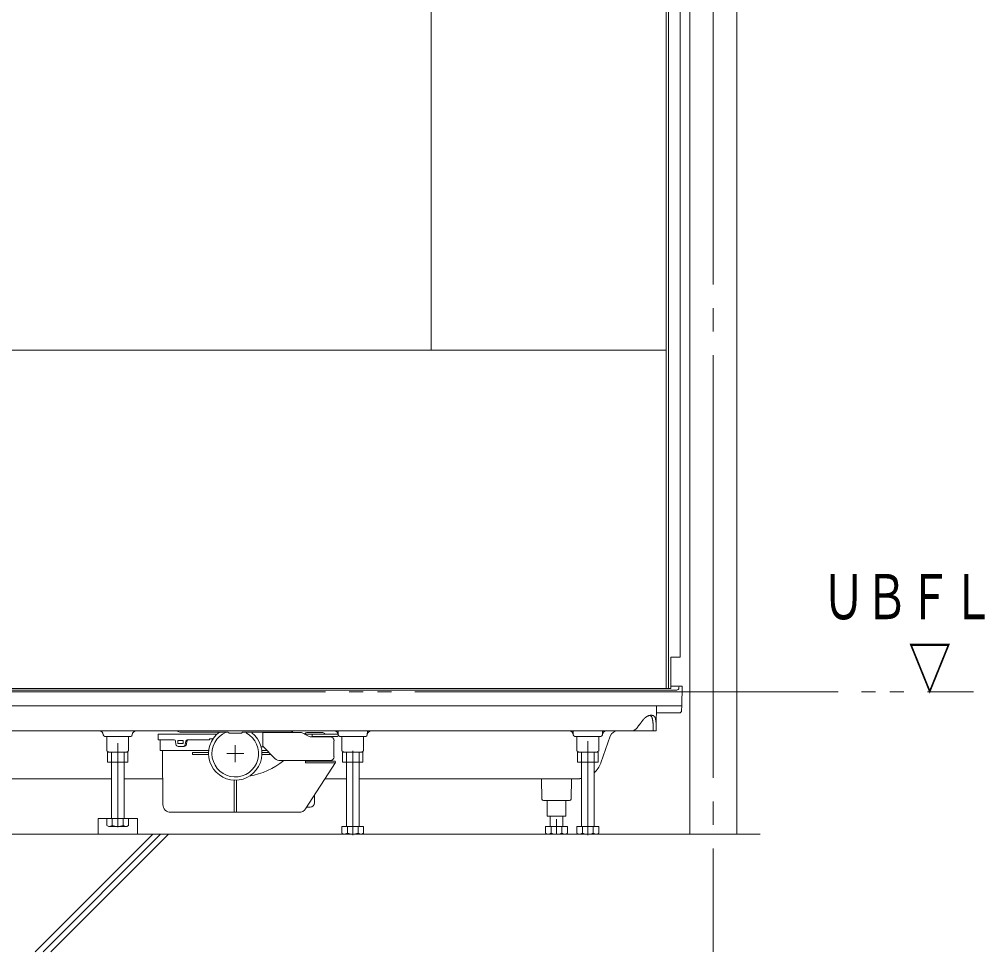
# Model space of a CAD drawing. Units: millimetres on the paper. Extents: x -305 to 305, y -152 to 152.
# Drawn here: x -120.37 to -79.3, y 12.53 to 52.22 of the extents above; entities that cross this region are included whole.
import ezdxf
from ezdxf.enums import TextEntityAlignment as Align

# ---------------------------------------------------------------- set-up
doc = ezdxf.new("R2010")
doc.units = ezdxf.units.MM
doc.linetypes.add('LONG_CHAIN', pattern=[21, 18, -1, 1, -1])
doc.linetypes.add('LONG_DOUBLE_CHAIN', pattern=[21.8, 18, -1, 0.6, -0.6, 0.6, -1])
doc.layers.add('0-1_VIEW0001', color=7, linetype='Continuous', lineweight=9)
doc.styles.add('ＭＳ ゴシック', font='')
doc.styles.get('ＭＳ ゴシック').set_extended_font_data('MS Gothic')

msp = doc.modelspace()

# ---------------------------------------------------------------- linework, layer by layer
at = {"layer": '0-1_VIEW0001'}
for p, q in [((-91.852, 100.925), (-91.852, 17.525)), ((-89.852, 100.925), (-89.852, 17.525)), ((-102.851, 89.758), (-102.851, 38.125)), ((-92.851, 89.758), (-92.851, 23.725)), ((-92.751, 89.658), (-92.751, 23.725)), ((-92.251, 89.758), (-92.251, 25.058)), ((-92.851, 38.125), (-129.518, 38.125)), ((-92.651, 25.058), (-92.651, 23.725)), ((-92.251, 25.058), (-92.651, 25.058)), ((-92.176, 23.825), (-92.651, 23.825)), ((-129.959, 23.658), (-92.395, 23.658)), ((-129.718, 23.725), (-92.651, 23.725)), ((-92.31, 23.792), (-92.311, 23.756)), ((-93.264, 22.991), (-93.279, 22.162)), ((-92.294, 22.691), (-93.27, 22.691)), ((-92.191, 22.991), (-92.194, 22.79)), ((-93.842, 22.382), (-93.923, 22.27)), ((-94.356, 21.925), (-128.014, 21.925)), ((-111.953, 21.791), (-114.435, 21.791)), ((-111.505, 21.871), (-113.506, 21.871)), ((-111.482, 21.862), (-111.461, 21.841)), ((-110.932, 21.831), (-111.438, 21.831)), ((-110.908, 21.841), (-110.888, 21.862)), ((-108.864, 21.871), (-110.878, 21.871)), ((-110.018, 21.871), (-110.018, 21.261)), ((-108.406, 21.858), (-110.001, 21.858)), ((-108.035, 21.692), (-108.332, 21.84)), ((-108.233, 21.791), (-106.835, 21.791)), ((-107.496, 21.858), (-108.101, 21.858)), ((-107.911, 21.691), (-107.911, 21.791)), ((-107.361, 21.791), (-107.378, 21.809)), ((-106.805, 21.925), (-106.802, 21.757)), ((-105.564, 21.925), (-105.567, 21.757)), ((-96.805, 21.925), (-96.802, 21.757)), ((-95.564, 21.925), (-95.567, 21.757)), ((-94.01, 22.162), (-94.091, 22.055)), ((-93.405, 22.055), (-93.407, 22.162)), ((-93.281, 22.055), (-93.279, 22.162)), ((-116.803, 21.761), (-116.802, 21.757)), ((-116.736, 21.691), (-116.185, 21.691)), ((-116.647, 21.691), (-116.647, 21.07)), ((-115.634, 21.691), (-116.185, 21.691)), ((-115.723, 21.691), (-115.723, 21.07)), ((-114.468, 21.758), (-114.468, 21.558)), ((-114.451, 21.541), (-113.789, 21.541)), ((-114.385, 21.541), (-114.385, 21.108)), ((-113.723, 21.483), (-113.707, 21.352)), ((-113.633, 21.398), (-113.633, 21.505)), ((-113.616, 21.521), (-113.415, 21.521)), ((-113.616, 21.381), (-113.415, 21.381)), ((-113.398, 21.398), (-113.398, 21.505)), ((-113.293, 21.484), (-113.313, 21.35)), ((-113.246, 21.484), (-113.266, 21.35)), ((-113.227, 21.541), (-112.301, 21.541)), ((-112.285, 21.575), (-112.285, 21.558)), ((-112.268, 21.591), (-112.125, 21.591)), ((-107.151, 21.675), (-107.961, 21.675)), ((-107.911, 21.691), (-106.835, 21.691)), ((-107.901, 21.675), (-107.901, 21.691)), ((-106.985, 20.825), (-106.985, 21.508)), ((-106.801, 21.725), (-106.801, 21.758)), ((-106.736, 21.691), (-106.185, 21.691)), ((-106.647, 21.691), (-106.647, 21.07)), ((-105.634, 21.691), (-106.185, 21.691)), ((-105.723, 21.691), (-105.723, 21.07)), ((-96.736, 21.691), (-96.185, 21.691)), ((-96.647, 21.691), (-96.647, 21.07)), ((-95.634, 21.691), (-96.185, 21.691)), ((-95.723, 21.691), (-95.723, 21.07)), ((-95.637, 20.558), (-95.232, 21.703)), ((-116.647, 21.07), (-116.568, 21.025)), ((-116.618, 21.025), (-116.618, 20.591)), ((-115.801, 21.025), (-116.568, 21.025)), ((-116.451, 21.025), (-116.451, 18.191)), ((-115.918, 21.025), (-115.918, 18.191)), ((-115.801, 21.025), (-115.723, 21.07)), ((-114.368, 21.091), (-112.31, 21.091)), ((-114.284, 21.075), (-114.264, 18.788)), ((-113.365, 21.265), (-113.608, 21.265)), ((-113.006, 21), (-112.317, 21)), ((-113.006, 21), (-113.006, 20.916)), ((-110.035, 21.245), (-110.088, 21.245)), ((-109.835, 21.091), (-110.059, 21.091)), ((-109.743, 21), (-110.052, 21)), ((-110.018, 21.275), (-109.499, 20.756)), ((-106.647, 21.07), (-106.568, 21.025)), ((-106.618, 21.025), (-106.618, 20.591)), ((-105.801, 21.025), (-106.568, 21.025)), ((-106.451, 21.025), (-106.451, 17.858)), ((-105.918, 21.025), (-105.918, 17.858)), ((-105.801, 21.025), (-105.723, 21.07)), ((-96.647, 21.07), (-96.568, 21.025)), ((-96.618, 21.025), (-96.618, 20.591)), ((-95.801, 21.025), (-96.568, 21.025)), ((-96.451, 21.025), (-96.451, 17.858)), ((-95.918, 21.025), (-95.918, 17.858)), ((-95.801, 21.025), (-95.723, 21.07)), ((-116.618, 20.591), (-115.751, 20.591)), ((-113.006, 20.916), (-112.317, 20.916)), ((-109.66, 20.916), (-110.052, 20.916)), ((-108.199, 20.658), (-109.263, 20.658)), ((-107.151, 20.658), (-109.263, 20.658)), ((-108.199, 20.658), (-108.199, 20.558)), ((-106.951, 20.641), (-108.199, 20.641)), ((-106.951, 20.558), (-108.199, 20.558)), ((-106.923, 20.573), (-108.191, 18.611)), ((-107.735, 20.658), (-107.735, 20.641)), ((-106.918, 20.608), (-106.918, 20.591)), ((-106.618, 20.591), (-105.751, 20.591)), ((-96.618, 20.591), (-95.751, 20.591)), ((-125.918, 19.891), (-116.451, 19.891)), ((-115.918, 19.891), (-114.273, 19.891)), ((-111.235, 19.826), (-111.235, 18.458)), ((-111.135, 19.826), (-111.135, 18.458)), ((-107.364, 19.891), (-106.461, 19.891)), ((-96.523, 19.891), (-105.918, 19.891)), ((-98.153, 19.891), (-98.138, 19.024)), ((-96.898, 19.024), (-96.883, 19.891)), ((-107.818, 18.858), (-107.818, 19.188)), ((-98.072, 18.958), (-96.964, 18.958)), ((-97.118, 18.291), (-97.118, 18.958)), ((-108.001, 18.675), (-108.149, 18.675)), ((-117.018, 18.191), (-115.351, 18.191)), ((-117.018, 18.191), (-117.018, 17.525)), ((-116.647, 18.191), (-116.647, 17.903)), ((-116.647, 18.191), (-115.723, 18.191)), ((-116.416, 18.191), (-116.416, 17.903)), ((-115.954, 18.191), (-115.954, 17.903)), ((-115.723, 18.191), (-115.723, 17.903)), ((-115.351, 18.191), (-115.351, 17.525)), ((-108.469, 18.458), (-113.93, 18.458)), ((-97.785, 18.291), (-97.785, 17.858)), ((-97.251, 18.291), (-97.251, 17.858)), ((-116.568, 17.858), (-116.647, 17.903)), ((-116.568, 17.858), (-115.801, 17.858)), ((-115.723, 17.903), (-115.801, 17.858)), ((-106.647, 17.858), (-106.647, 17.57)), ((-106.647, 17.858), (-105.723, 17.858)), ((-106.416, 17.858), (-106.416, 17.57)), ((-105.954, 17.858), (-105.954, 17.57)), ((-105.723, 17.858), (-105.723, 17.57)), ((-97.98, 17.858), (-97.98, 17.57)), ((-97.98, 17.858), (-97.056, 17.858)), ((-97.749, 17.858), (-97.749, 17.57)), ((-97.287, 17.858), (-97.287, 17.57)), ((-97.056, 17.858), (-97.056, 17.57)), ((-96.647, 17.858), (-96.647, 17.57)), ((-96.647, 17.858), (-95.723, 17.858)), ((-96.416, 17.858), (-96.416, 17.57)), ((-95.954, 17.858), (-95.954, 17.57)), ((-95.723, 17.858), (-95.723, 17.57)), ((-88.851, 17.525), (-137.686, 17.525)), ((-114.694, 17.525), (-119.694, 12.525)), ((-114.361, 17.525), (-119.361, 12.525)), ((-114.028, 17.525), (-119.028, 12.525)), ((-115.351, 17.525), (-117.018, 17.525)), ((-106.568, 17.525), (-106.647, 17.57)), ((-106.568, 17.525), (-105.801, 17.525)), ((-105.723, 17.57), (-105.801, 17.525)), ((-97.901, 17.525), (-97.98, 17.57)), ((-97.901, 17.525), (-97.135, 17.525)), ((-97.056, 17.57), (-97.135, 17.525)), ((-96.568, 17.525), (-96.647, 17.57)), ((-96.568, 17.525), (-95.801, 17.525)), ((-95.723, 17.57), (-95.801, 17.525))]:
    msp.add_line(p, q, dxfattribs=at)
at = {"layer": '0-1_VIEW0001', "linetype": 'LONG_CHAIN'}
for p, q in [((-90.851, 100.925), (-90.851, 12.525)), ((-116.185, 17.821), (-116.185, 21.403)), ((-96.185, 17.488), (-96.185, 21.49)), ((-111.549, 20.958), (-110.821, 20.958)), ((-111.185, 21.322), (-111.185, 20.594)), ((-106.185, 17.488), (-106.185, 21.07)), ((-97.518, 18.172), (-97.518, 17.525))]:
    msp.add_line(p, q, dxfattribs=at)
at = {"layer": '0-1_VIEW0001', "linetype": 'LONG_DOUBLE_CHAIN'}
msp.add_line((-147.14, 23.591), (-79.772, 23.591), dxfattribs=at)
at = {"layer": '0-1_VIEW0001'}
for points in [[(-92.176, 23.825), (-92.191, 22.991), (-92.524, 22.991), (-129.845, 22.991)], [(-93.578, 22.577), (-93.567, 22.58), (-93.562, 22.581), (-93.556, 22.583), (-93.551, 22.584), (-93.545, 22.585), (-93.54, 22.586), (-93.535, 22.587), (-93.529, 22.588), (-93.524, 22.589), (-93.519, 22.589), (-93.513, 22.59), (-93.508, 22.591), (-93.503, 22.591), (-93.498, 22.591), (-93.493, 22.591), (-93.488, 22.591), (-93.483, 22.591), (-93.478, 22.591), (-93.473, 22.591), (-93.468, 22.591), (-93.463, 22.59), (-93.458, 22.589), (-93.453, 22.589), (-93.448, 22.588), (-93.443, 22.587), (-93.438, 22.586), (-93.433, 22.585), (-93.429, 22.583), (-93.424, 22.582), (-93.419, 22.58), (-93.415, 22.578), (-93.411, 22.577), (-93.406, 22.575), (-93.402, 22.573), (-93.398, 22.57), (-93.394, 22.568), (-93.39, 22.566), (-93.386, 22.563), (-93.382, 22.561)], [(-94.01, 22.162), (-94.001, 22.172), (-93.992, 22.183), (-93.983, 22.194), (-93.975, 22.205), (-93.966, 22.216), (-93.957, 22.227), (-93.948, 22.237), (-93.94, 22.248), (-93.931, 22.259), (-93.923, 22.27)], [(-93.842, 22.382), (-93.837, 22.389), (-93.832, 22.396), (-93.826, 22.403), (-93.821, 22.409), (-93.816, 22.416), (-93.81, 22.422), (-93.805, 22.429), (-93.799, 22.435), (-93.793, 22.442), (-93.788, 22.448), (-93.783, 22.453), (-93.777, 22.458), (-93.772, 22.463), (-93.767, 22.467), (-93.762, 22.472), (-93.756, 22.477), (-93.751, 22.481), (-93.745, 22.486), (-93.74, 22.49), (-93.734, 22.495), (-93.729, 22.499), (-93.723, 22.503), (-93.717, 22.507), (-93.712, 22.511), (-93.706, 22.515), (-93.7, 22.519), (-93.695, 22.522), (-93.689, 22.526), (-93.683, 22.529), (-93.677, 22.533), (-93.666, 22.539), (-93.655, 22.545), (-93.644, 22.551), (-93.633, 22.556), (-93.622, 22.561), (-93.611, 22.565), (-93.6, 22.569), (-93.589, 22.573), (-93.578, 22.577)], [(-93.548, 22.583), (-93.543, 22.581), (-93.538, 22.579), (-93.533, 22.577), (-93.528, 22.574), (-93.523, 22.572), (-93.518, 22.57), (-93.513, 22.567), (-93.508, 22.564), (-93.504, 22.561), (-93.499, 22.558), (-93.493, 22.553), (-93.488, 22.547), (-93.483, 22.541), (-93.478, 22.535), (-93.473, 22.528), (-93.468, 22.52), (-93.464, 22.513), (-93.46, 22.505), (-93.457, 22.497), (-93.453, 22.488), (-93.45, 22.478), (-93.447, 22.468), (-93.444, 22.458), (-93.441, 22.448), (-93.438, 22.437), (-93.436, 22.426), (-93.434, 22.415), (-93.431, 22.404), (-93.429, 22.393), (-93.427, 22.382)], [(-93.427, 22.382), (-93.425, 22.371), (-93.424, 22.36), (-93.422, 22.348), (-93.421, 22.337), (-93.419, 22.326), (-93.418, 22.315), (-93.417, 22.303), (-93.415, 22.292), (-93.414, 22.281), (-93.413, 22.27), (-93.412, 22.259), (-93.412, 22.248), (-93.411, 22.237), (-93.41, 22.226), (-93.41, 22.216), (-93.409, 22.205), (-93.408, 22.194), (-93.408, 22.183), (-93.408, 22.172), (-93.407, 22.162)], [(-93.382, 22.561), (-93.378, 22.558), (-93.374, 22.555), (-93.371, 22.552), (-93.368, 22.549), (-93.364, 22.546), (-93.361, 22.543), (-93.358, 22.54), (-93.355, 22.537), (-93.352, 22.533), (-93.349, 22.53), (-93.346, 22.526), (-93.343, 22.522), (-93.341, 22.518), (-93.338, 22.515), (-93.335, 22.511), (-93.333, 22.507), (-93.331, 22.502), (-93.328, 22.498), (-93.326, 22.494), (-93.324, 22.489), (-93.322, 22.485), (-93.32, 22.48), (-93.316, 22.471), (-93.313, 22.462), (-93.31, 22.453), (-93.308, 22.443), (-93.305, 22.433), (-93.303, 22.423), (-93.301, 22.413), (-93.299, 22.403), (-93.296, 22.393), (-93.294, 22.382)], [(-93.294, 22.382), (-93.293, 22.371), (-93.291, 22.36), (-93.29, 22.348), (-93.289, 22.337), (-93.287, 22.326), (-93.286, 22.314), (-93.285, 22.303), (-93.284, 22.292), (-93.283, 22.281), (-93.282, 22.27), (-93.281, 22.259), (-93.281, 22.248), (-93.28, 22.237), (-93.28, 22.226), (-93.28, 22.215), (-93.279, 22.204), (-93.279, 22.194), (-93.279, 22.183), (-93.279, 22.172), (-93.279, 22.162)], [(-93.283, 21.925), (-93.403, 21.925), (-94.356, 21.925)], [(-93.405, 22.055), (-93.405, 22.01), (-93.404, 21.974), (-93.403, 21.947), (-93.403, 21.93), (-93.403, 21.925)], [(-93.283, 21.925), (-93.283, 21.93), (-93.283, 21.947), (-93.282, 21.974), (-93.282, 22.01), (-93.281, 22.055)], [(-116.618, 21.025), (-115.751, 21.025), (-115.751, 20.591)], [(-106.618, 21.025), (-105.751, 21.025), (-105.751, 20.591)], [(-96.618, 21.025), (-95.751, 21.025), (-95.751, 20.591)], [(-97.118, 18.291), (-97.918, 18.291), (-97.918, 18.958)]]:
    msp.add_lwpolyline(points, dxfattribs=at)
for centre, radius, start, end in [((-92.277, 23.791), 0.0333, 90, 179), ((-92.411, 23.758), 0.1, 270, 359), ((-92.294, 22.791), 0.1, 270, 359), ((-116.969, 21.758), 0.167, 0.9999, 90), ((-115.4, 21.758), 0.167, 90, 179), ((-114.435, 21.758), 0.0333, 90, 180), ((-113.506, 22.091), 0.22, 229.2509, 270), ((-111.185, 20.958), 1.133, 126.3044, 51.6696), ((-111.185, 20.958), 0.992, 112.9715, 62.352), ((-111.505, 21.838), 0.0333, 45, 90), ((-111.438, 21.865), 0.0333, 225, 270), ((-110.932, 21.865), 0.0333, 270, 315), ((-110.864, 21.838), 0.0333, 90, 135), ((-109.962, 21.696), 0.167, 103.6441, 109.6267), ((-108.864, 22.091), 0.22, 270, 310.7491), ((-108.406, 21.691), 0.167, 63.4568, 90), ((-108.101, 21.691), 0.167, 90, 142.9263), ((-107.496, 21.691), 0.167, 44.6662, 90), ((-106.969, 21.758), 0.167, 1, 90), ((-106.835, 21.758), 0.0333, 0, 90), ((-105.4, 21.758), 0.167, 90, 179.0001), ((-96.969, 21.758), 0.167, 1, 90), ((-95.4, 21.758), 0.167, 90, 179), ((-94.918, 21.591), 0.333, 90, 160.4975), ((-94.356, 22.258), 0.333, 270, 322.4749), ((-116.736, 21.758), 0.0667, 180.9999, 270), ((-115.634, 21.758), 0.0667, 270, 359), ((-114.451, 21.558), 0.0167, 180, 270), ((-113.789, 21.475), 0.0667, 7.0202, 90), ((-113.616, 21.505), 0.0167, 90, 180), ((-113.616, 21.398), 0.0167, 180, 270), ((-113.415, 21.505), 0.0167, 0, 90), ((-113.415, 21.398), 0.0167, 270, 0), ((-113.227, 21.475), 0.0667, 90, 171.615), ((-113.18, 21.475), 0.0667, 90, 171.6016), ((-112.301, 21.558), 0.0167, 270, 0), ((-112.268, 21.575), 0.0167, 90, 180), ((-107.961, 21.841), 0.167, 243.4568, 270), ((-107.176, 21.841), 0.167, 244.1581, 270), ((-107.151, 21.508), 0.167, 0, 90), ((-106.835, 21.725), 0.0333, 270, 0), ((-106.736, 21.758), 0.0667, 181, 270), ((-105.634, 21.758), 0.0667, 270, 359.0001), ((-96.736, 21.758), 0.0667, 181, 270), ((-95.634, 21.758), 0.0667, 270, 359), ((-114.368, 21.108), 0.0167, 180, 270), ((-114.3, 21.075), 0.0167, 0.5, 90), ((-113.608, 21.365), 0.1, 187.0203, 270), ((-113.412, 21.365), 0.1, 270, 351.615), ((-113.365, 21.365), 0.1, 270, 351.6016), ((-110.035, 21.261), 0.0167, 270, 0), ((-111.185, 23.265), 3.324, 280.3777, 308.338), ((-109.263, 20.991), 0.333, 225, 270), ((-107.151, 20.825), 0.167, 270, 0), ((-106.951, 20.608), 0.0333, 0, 90), ((-106.951, 20.591), 0.0333, 270, 0), ((-96.58, 20.891), 1, 311.4448, 340.4975), ((-110.681, 20.236), 0.0033, 180, 304.8877), ((-96.58, 20.891), 1, 272.9399, 277.3858), ((-98.072, 19.025), 0.0667, 181, 270), ((-96.964, 19.025), 0.0667, 270, 359), ((-113.93, 18.791), 0.333, 180.5, 270), ((-108.471, 18.791), 0.333, 270, 327.1469), ((-108.001, 18.858), 0.183, 270, 0), ((-116.574, 18.158), 0.3, 271.2052, 301.9385), ((-116.185, 18.469), 0.611, 247.7812, 292.2178), ((-115.795, 18.158), 0.3, 238.0615, 268.7948), ((-106.574, 17.825), 0.3, 271.2052, 301.9385), ((-106.185, 18.136), 0.611, 247.7812, 292.2178), ((-105.795, 17.825), 0.3, 238.0615, 268.7948), ((-97.908, 17.825), 0.3, 271.2052, 301.9385), ((-97.518, 18.135), 0.611, 247.7812, 292.2178), ((-97.128, 17.825), 0.3, 238.0615, 268.7948), ((-96.574, 17.825), 0.3, 271.2052, 301.9385), ((-96.185, 18.135), 0.611, 247.7812, 292.2178), ((-95.795, 17.825), 0.3, 238.0615, 268.7948)]:
    msp.add_arc(centre, radius, start, end, dxfattribs=at)

# ---------------------------------------------------------------- texts
at = {"layer": '0-1_VIEW0001', "style": 'ＭＳ ゴシック', "width": 0.7}
for s, p in [('ＵＢＦＬ', (-86.223, 26.103)), ('\u3000\u3000▽', (-86.223, 23.105))]:
    msp.add_text(s, height=1.921, dxfattribs=at).set_placement(p, align=Align.BOTTOM_LEFT)

doc.saveas('drawing.dxf')
